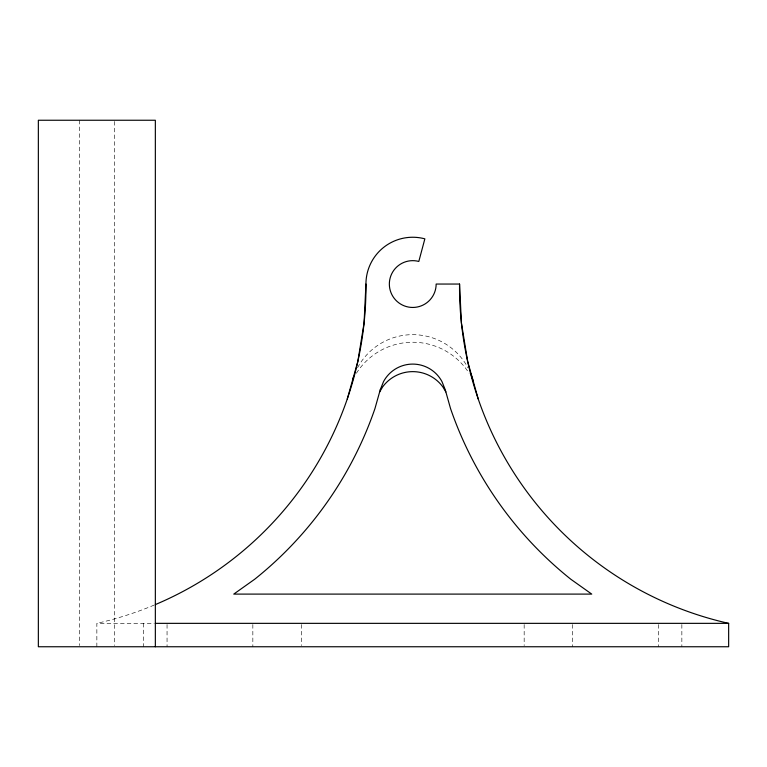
<?xml version="1.0" encoding="UTF-8"?>
<svg xmlns="http://www.w3.org/2000/svg" width="767" height="767" viewBox="0 0 767 767"><rect width="100%" height="100%" fill="white"/><g stroke="black" fill="none" stroke-linecap="round" stroke-linejoin="round"><path stroke-width="0.58" stroke-dasharray="3.83 2.88" d="M96.853 646.754L96.853 623.35L154.34 623.35M681.853 624.52L681.853 646.754M658.45 624.52L658.45 646.754M572.661 624.52L572.661 646.754M524.168 624.52L524.168 645.584M301.335 624.52L301.335 645.584M252.842 624.52L252.842 646.754M167.053 624.52L167.053 646.754M143.65 623.35L143.65 646.754M114.398 121.445L114.398 645.555M79.298 120.246L79.298 645.555M154.234 605.058A344.728 344.728 0 0 1 96.853 623.35M357.575 367.748A62.549 62.549 0 0 1 467.928 367.748M356.387 373.289A66.691 66.691 0 0 1 469.116 373.289"/><path stroke-width="1.15" d="M155.346 646.754L155.346 120.246L38.35 120.246L38.35 646.754L728.65 646.754L728.65 623.35A344.728 344.728 0 0 1 459.548 284.049L436.155 284.049A23.403 23.403 0 0 1 410.709 307.366A23.403 23.403 0 0 1 389.703 279.984A23.403 23.403 0 0 1 418.811 261.451L424.86 238.844A46.797 46.797 0 0 0 365.945 284.049L364.076 323.003L357.825 361.497L347.259 399.032M379.646 391.927L382.647 386.894A37.315 37.315 0 0 1 442.847 386.894L445.857 391.927M155.48 623.35L728.65 623.35M478.244 399.032L467.678 361.497L461.418 323.003L459.548 284.049M365.945 284.049A344.728 344.728 0 0 1 155.327 604.597M352.542 380.269A62.549 62.549 0 0 1 353.539 377.048M470.785 373.874A62.549 62.549 0 0 1 472.961 380.269M380.269 389.713L374.958 408.552A374.028 374.028 0 0 1 254.644 579.277L233.762 594.099L591.74 594.099L570.859 579.277A374.028 374.028 0 0 1 450.536 408.552L445.234 389.713L441.974 381.611A33.134 33.134 0 0 0 383.529 381.611L380.269 389.713"/></g></svg>
